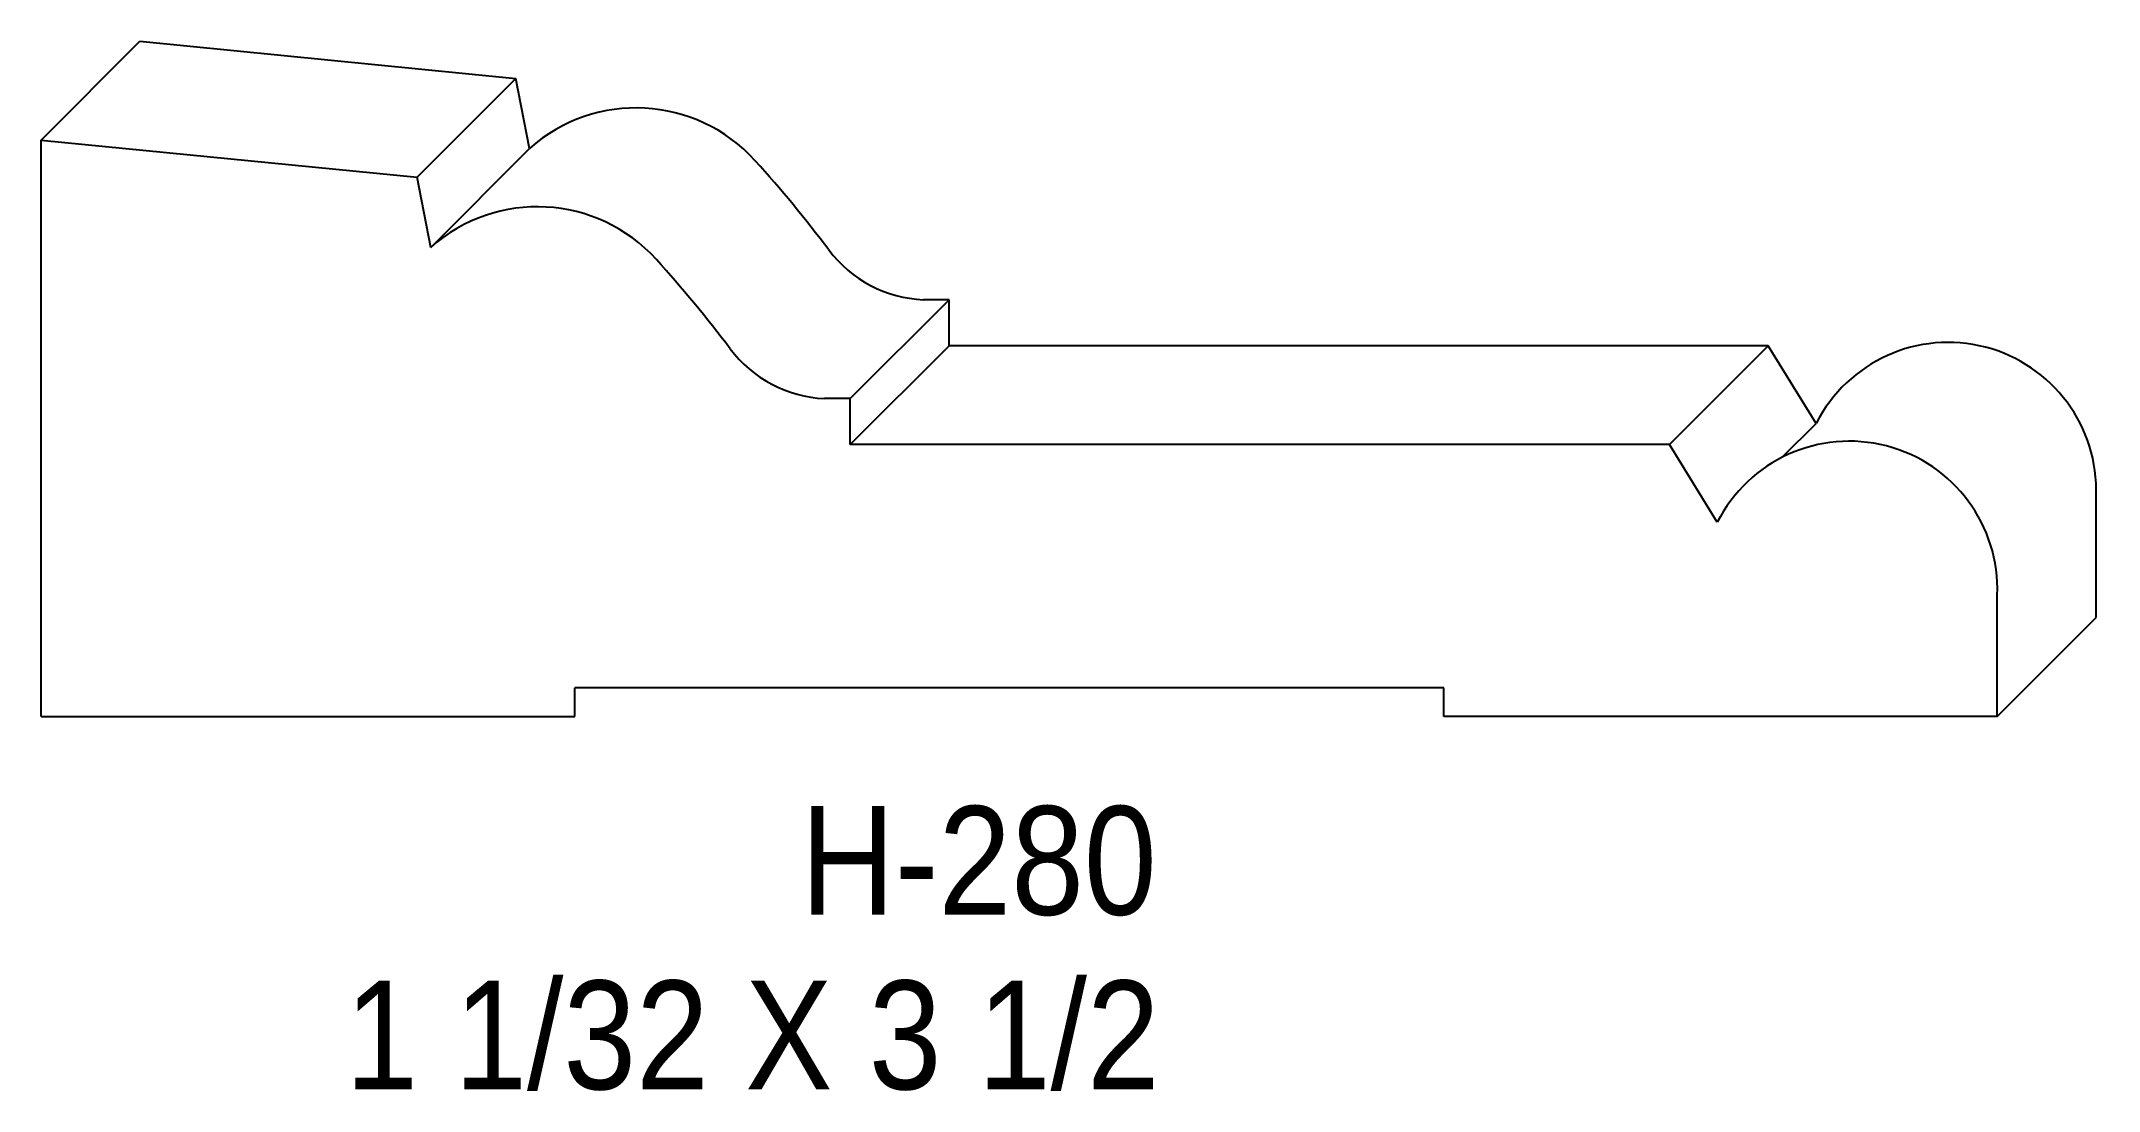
# Model space of a CAD drawing. Extents: x 40.19 to 43.87, y 151.05 to 152.92.
import ezdxf

# ---------------------------------------------------------------- set-up
doc = ezdxf.new("R2010")
doc.units = 0
doc.header["$LTSCALE"] = 5
doc.layers.add('PROFILE', color=7, linetype='CONTINUOUS')
doc.styles.add('TXT', font='TXT', dxfattribs={"height": 3.5})

msp = doc.modelspace()

# ---------------------------------------------------------------- linework, layer by layer
at = {"layer": 'PROFILE', "color": 1, "linetype": 'CONTINUOUS'}
for p, q in [((40.1881, 152.7455), (40.3649, 152.9223)), ((40.3649, 152.9223), (41.0373, 152.8558)), ((40.8606, 152.6791), (41.0373, 152.8558)), ((41.0617, 152.7302), (41.0373, 152.8558)), ((40.1881, 152.7455), (40.8606, 152.6791)), ((40.1881, 151.7146), (40.1881, 152.7455)), ((40.885, 152.5534), (41.0617, 152.7302)), ((40.885, 152.5534), (40.8606, 152.6791)), ((41.6355, 152.2831), (41.8122, 152.4599)), ((41.8122, 152.4599), (41.7663, 152.4599)), ((41.8122, 152.3776), (41.8122, 152.4599)), ((41.6355, 152.2009), (41.8122, 152.3776)), ((43.2775, 152.3776), (41.8122, 152.3776)), ((43.1008, 152.2009), (43.2775, 152.3776)), ((43.3631, 152.2385), (43.2775, 152.3776)), ((41.6355, 152.2831), (41.5896, 152.2831)), ((41.6355, 152.2009), (41.6355, 152.2831)), ((43.3026, 152.1781), (43.3631, 152.2385)), ((43.1008, 152.2009), (41.6355, 152.2009)), ((43.1863, 152.0618), (43.1008, 152.2009)), ((43.864, 151.8914), (43.864, 152.1083)), ((43.6872, 151.7146), (43.6872, 151.9316)), ((43.6872, 151.7146), (43.864, 151.8914)), ((42.6972, 151.7658), (41.1426, 151.7658)), ((41.1426, 151.7146), (41.1426, 151.7658)), ((42.6972, 151.7146), (42.6972, 151.7658)), ((40.1881, 151.7146), (41.1426, 151.7146)), ((43.6872, 151.7146), (42.6972, 151.7146))]:
    msp.add_line(p, q, dxfattribs=at)
for centre, major_axis, start_param, end_param in [((41.2526, 152.5159), (0, 0.287), -0.835634, 0.727598), ((39.7534, 151.1602), (0, 2.3082), -0.925214, -0.835634), ((41.0758, 152.3391), (0.287, 0), 0.735163, 2.298395), ((39.5767, 150.9835), (0, 2.3082), -0.925214, -0.835634), ((41.7761, 152.6839), (0, 0.2242), -4.066806, -3.185607), ((43.5993, 152.1186), (0, 0.2649), -1.609665, 1.10101), ((41.5994, 152.5071), (0.2242, 0), -2.49601, -1.614811), ((43.4225, 151.9419), (0, 0.2649), -1.609665, 1.10101)]:
    msp.add_ellipse(centre, major_axis=major_axis, ratio=1, start_param=start_param, end_param=end_param, dxfattribs=at)

# ---------------------------------------------------------------- texts
at = {"layer": 'PROFILE', "color": 1, "linetype": 'CONTINUOUS', "style": 'TXT', "width": 0.9}
for s, height, p in [('H-280', 0.19439, (41.5463, 151.3599)), ('1 1/32 X 3 1/2', 0.194395, (40.732, 151.0478))]:
    msp.add_text(s, height=height, dxfattribs=at).set_placement(p)

doc.saveas('drawing.dxf')
